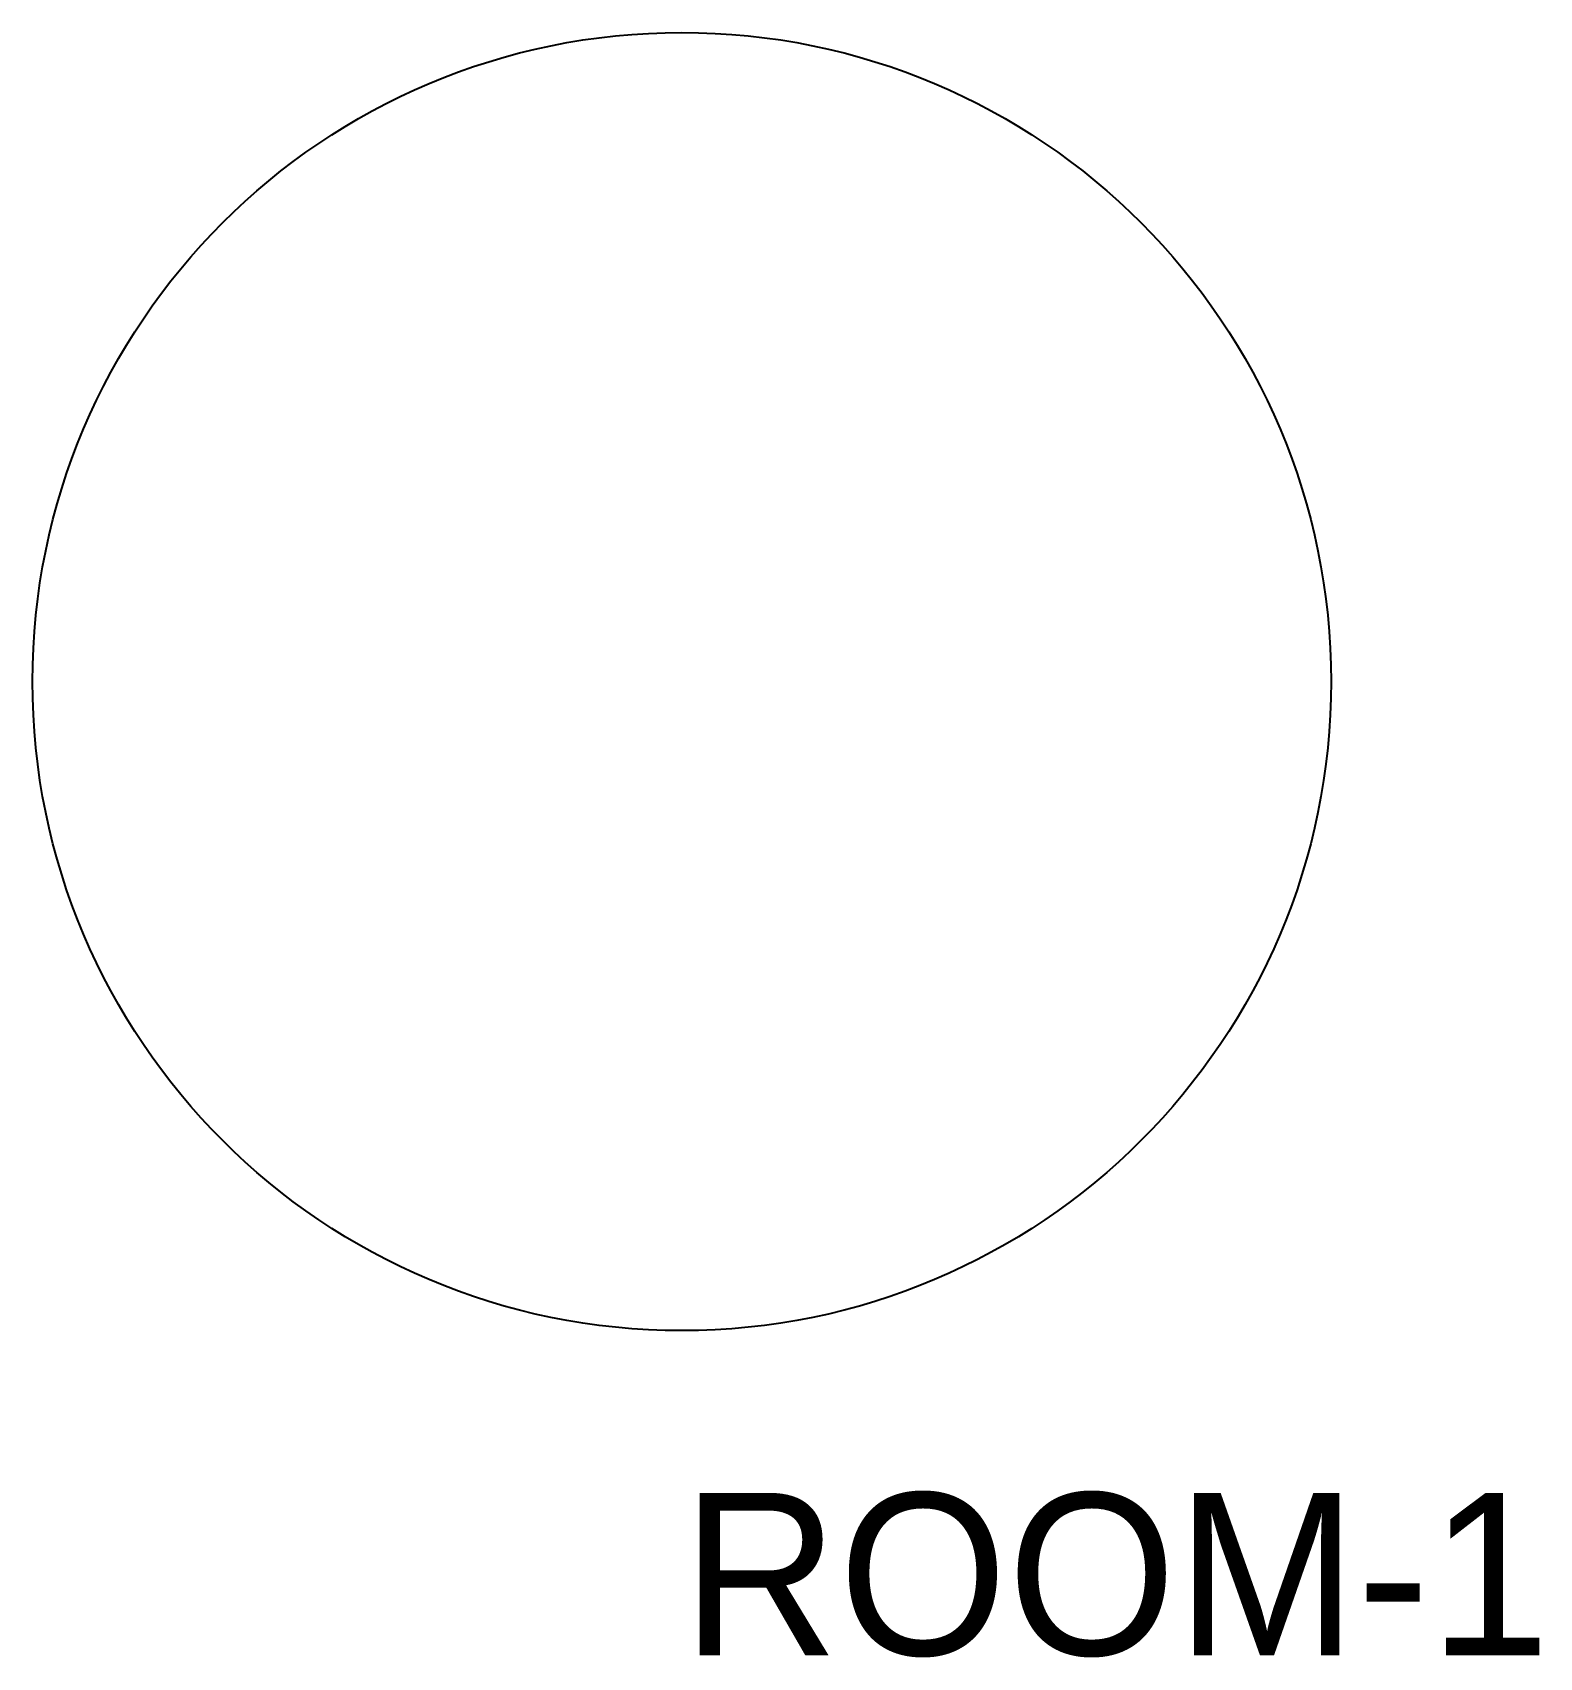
# Model space of a CAD drawing. Header units: metres. Extents: x 90 to 113.2, y 85 to 110.
import ezdxf

# ---------------------------------------------------------------- set-up
doc = ezdxf.new("R2010")
doc.units = ezdxf.units.M

# ---------------------------------------------------------------- blocks, each defined once
blk = doc.blocks.new('BLK')
blk.add_circle((0, 0), 10)
blk.add_attdef('TAG', (0, -15), '', height=2.5)

msp = doc.modelspace()

# ---------------------------------------------------------------- block references
msp.add_blockref('BLK', (100, 100)).add_auto_attribs({'TAG': 'ROOM-1'})

doc.saveas('drawing.dxf')
